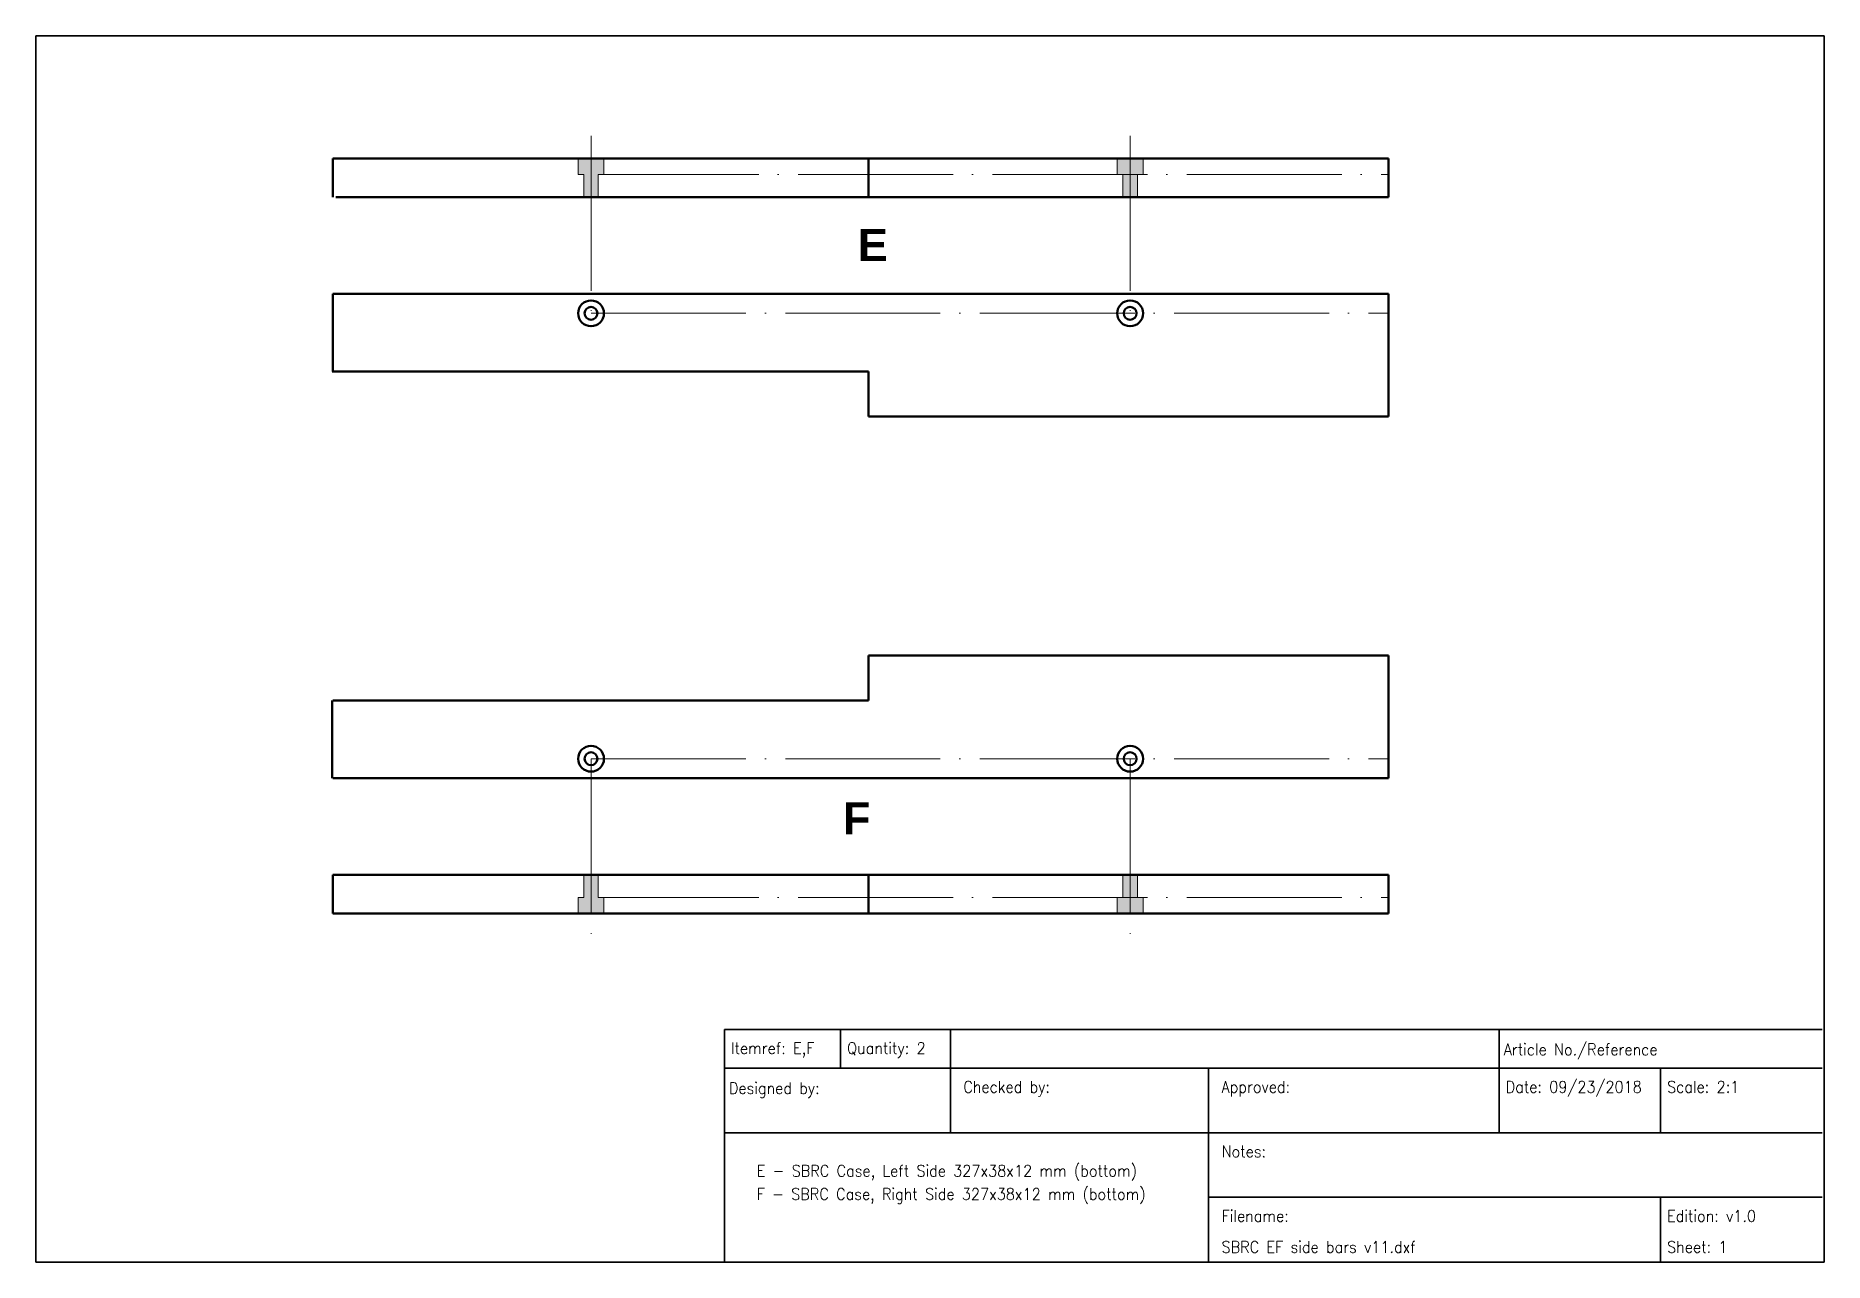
# Model space of a CAD drawing. Header units: millimetres. Extents: x 11 to 288, y 10 to 200.
import ezdxf

# ---------------------------------------------------------------- set-up
doc = ezdxf.new("R2010")
doc.units = ezdxf.units.MM
doc.linetypes.add('ACAD_ISO04W100', pattern=[30, 24, -3, 0, -3])
for name, color, linetype, lineweight, true_color in [('0 ... Background', 18, 'Continuous', 35, 0x000000), ('0 ... Construction', 18, 'ACAD_ISO04W100', 9, 0x000000), ('0 ... Numbering', 18, 'Continuous', 70, 0x000000), ('bore', 18, 'Continuous', 13, 0x000000), ('Box Hatch', 9, 'Continuous', 25, 0xc0c0c0), ('Frame', 18, 'Continuous', 50, 0x000000)]:
    doc.layers.add(name, color=color, linetype=linetype, lineweight=lineweight, true_color=true_color)
doc.styles.add('textstyle11', font='Standard')
doc.styles.add('textstyle12', font='Standard')
doc.styles.add('textstyle14', font='Standard')
doc.styles.add('textstyle15', font='Standard')
doc.styles.add('textstyle16', font='Standard')
doc.styles.add('textstyle17', font='Standard')
doc.styles.add('textstyle18', font='Standard')
doc.styles.add('textstyle19', font='')
doc.styles.add('textstyle20', font='')
doc.styles.add('textstyle21', font='Standard')
doc.styles.add('textstyle22', font='Standard')
doc.styles.add('textstyle23', font='Standard')
doc.styles.add('textstyle25', font='Standard')
doc.styles.add('textstyle26', font='Standard')
doc.styles.get('textstyle19').set_extended_font_data('Arial', bold=True)
doc.styles.get('textstyle20').set_extended_font_data('Arial', bold=True)

msp = doc.modelspace()

# ---------------------------------------------------------------- hatches: boundary and pattern name
at = {"layer": 'Box Hatch'}
for points in [[(95.38, 175), (97.62, 175), (97.62, 178.5), (98.5, 178.5), (98.5, 181), (94.5, 181), (94.5, 178.5), (95.38, 178.5)], [(178.88, 175), (181.12, 175), (181.12, 178.5), (182, 178.5), (182, 181), (178, 181), (178, 178.5), (178.88, 178.5)], [(94.5, 64), (98.5, 64), (98.5, 66.5), (97.62, 66.5), (97.62, 70), (95.38, 70), (95.38, 66.5), (94.5, 66.5)], [(178, 64), (182, 64), (182, 66.5), (181.12, 66.5), (181.12, 70), (178.88, 70), (178.88, 66.5), (178, 66.5)]]:
    msp.add_hatch(color=256, dxfattribs=at).paths.add_polyline_path(points, flags=0)

# ---------------------------------------------------------------- linework, layer by layer
at = {"layer": '0 ... Background', "linetype": 'Continuous'}
for p, q in [((287.5, 200), (10.5, 200)), ((10.5, 200), (10.5, 10)), ((287.5, 10), (287.5, 200)), ((117.16, 46.06), (287.16, 46.06)), ((117.16, 40.06), (117.16, 46.06)), ((135.16, 40.06), (135.16, 46.06)), ((152.16, 40.06), (152.16, 46.06)), ((237.16, 40.06), (237.16, 46.06)), ((117.16, 40.06), (287.16, 40.06)), ((117.16, 10.06), (117.16, 40.06)), ((152.16, 30.06), (152.16, 40.06)), ((192.16, 30.06), (192.16, 40.06)), ((237.16, 30.06), (237.16, 40.06)), ((262.16, 30.06), (262.16, 40.06)), ((117.16, 30.06), (287.16, 30.06)), ((192.16, 10.06), (192.16, 30.06)), ((192.16, 20.06), (287.16, 20.06)), ((262.16, 10.06), (262.16, 20.06)), ((192.16, 10.06), (192.16, 15.06)), ((10.5, 10), (287.5, 10))]:
    msp.add_line(p, q, dxfattribs=at)
at = {"layer": '0 ... Construction'}
for p, q in [((96.5, 184.5), (96.5, 157)), ((180, 184.5), (180, 157)), ((98.5, 178.5), (220, 178.5)), ((96.5, 157), (220, 157)), ((96.5, 88), (96.5, 60.5)), ((96.5, 88), (220, 88)), ((180, 88), (180, 60.5)), ((98.5, 66.5), (220, 66.5))]:
    msp.add_line(p, q, dxfattribs=at)
at = {"layer": 'bore'}
for p, q in [((94.5, 181), (94.5, 178.5)), ((98.5, 181), (98.5, 178.5)), ((178, 181), (178, 178.5)), ((182, 181), (182, 178.5)), ((94.5, 178.5), (95.38, 178.5)), ((95.38, 175), (95.38, 178.5)), ((97.62, 175), (97.62, 178.5)), ((97.62, 178.5), (98.5, 178.5)), ((178, 178.5), (178.88, 178.5)), ((178.88, 175), (178.88, 178.5)), ((181.12, 175), (181.12, 178.5)), ((181.12, 178.5), (182, 178.5)), ((95.38, 66.5), (95.38, 70)), ((97.62, 66.5), (97.62, 70)), ((178.88, 66.5), (178.88, 70)), ((181.12, 66.5), (181.12, 70)), ((94.5, 66.5), (94.5, 64)), ((94.5, 66.5), (95.38, 66.5)), ((97.62, 66.5), (98.5, 66.5)), ((98.5, 66.5), (98.5, 64)), ((178, 66.5), (178, 64)), ((178, 66.5), (178.88, 66.5)), ((181.12, 66.5), (182, 66.5)), ((182, 66.5), (182, 64))]:
    msp.add_line(p, q, dxfattribs=at)
at = {"layer": 'Frame'}
for p, q in [((56.5, 175), (56.5, 181)), ((56.5, 181), (94.5, 181)), ((94.5, 181), (98.5, 181)), ((98.5, 181), (178, 181)), ((139.5, 175), (139.5, 181)), ((178, 181), (182, 181)), ((182, 181), (220, 181)), ((220, 175), (220, 181)), ((57, 175), (95.38, 175)), ((95.38, 175), (97.62, 175)), ((97.62, 175), (178.88, 175)), ((178.88, 175), (181.12, 175)), ((181.12, 175), (220, 175)), ((56.5, 160), (56.5, 148)), ((220, 160), (56.5, 160)), ((220, 160), (220, 141)), ((56.4, 148), (139.5, 148)), ((139.5, 148), (139.5, 141)), ((139.5, 141), (220, 141)), ((139.5, 97), (139.5, 104)), ((139.5, 104), (220, 104)), ((220, 85), (220, 104)), ((56.4, 85), (56.4, 97)), ((56.5, 97), (139.5, 97)), ((220, 85), (56.5, 85)), ((56.5, 64), (56.5, 70)), ((56.5, 70), (95.38, 70)), ((95.38, 70), (97.62, 70)), ((178.88, 70), (97.62, 70)), ((139.5, 64), (139.5, 70)), ((178.88, 70), (181.12, 70)), ((181.12, 70), (220, 70)), ((220, 64), (220, 70)), ((56.5, 64), (94.5, 64)), ((94.5, 64), (98.5, 64)), ((178, 64), (98.5, 64)), ((178, 64), (182, 64)), ((182, 64), (220, 64))]:
    msp.add_line(p, q, dxfattribs=at)
for centre, radius in [((96.5, 157), 2), ((96.5, 157), 1), ((180, 157), 2), ((180, 157), 1), ((96.5, 88), 2), ((96.5, 88), 1), ((180, 88), 2), ((180, 88), 1)]:
    msp.add_circle(centre, radius, dxfattribs=at)

# ---------------------------------------------------------------- texts
at = {"layer": '0 ... Background', "linetype": 'Continuous', "lineweight": 25, "char_height": 1.8, "width": 100, "attachment_point": 1}
for s, insert, style in [('Itemref: E,F', (118.16, 44.06), 'textstyle11'), ('Quantity: 2', (136.16, 44.06), 'textstyle12'), ('Article No./Reference', (237.85, 43.87), 'textstyle14'), ('Designed by:', (117.85, 37.87), 'textstyle15'), ('Checked by:', (154.16, 38.06), 'textstyle16'), ('Approved:\\P\\P', (194.16, 38.06), 'textstyle17'), ('Date: 09/23/2018', (238.16, 38.06), 'textstyle21'), ('Scale: 2:1', (263.16, 38.06), 'textstyle22')]:
    msp.add_mtext(s, dxfattribs=dict(at, insert=insert, style=style))
at = {"layer": '0 ... Background', "linetype": 'Continuous', "lineweight": 25, "char_height": 1.8, "attachment_point": 1, "line_spacing_factor": 0.8}
for s, insert, width, style in [('Notes:', (194.16, 28.06), 200, 'textstyle25'), ('Filename:\\P\\PSBRC EF side bars v11.dxf', (194.16, 18.06), 100, 'textstyle18'), ('Edition: v1.0\\P\\PSheet: 1', (263.16, 18.06), 100, 'textstyle23')]:
    msp.add_mtext(s, dxfattribs=dict(at, insert=insert, width=width, style=style))
at = {"layer": '0 ... Background', "lineweight": 25, "insert": (122.16, 25.06), "char_height": 1.8, "attachment_point": 1, "line_spacing_factor": 1.2, "style": 'textstyle26'}
msp.add_mtext('E - SBRC Case, Left Side 327x38x12 mm (bottom)\\PF - SBRC Case, Right Side 327x38x12 mm (bottom)\\P', dxfattribs=at)
at = {"layer": '0 ... Numbering', "char_height": 5, "attachment_point": 1}
for s, insert, style in [('E', (137.82, 170.09), 'textstyle19'), ('F', (135.5, 81.27), 'textstyle20')]:
    msp.add_mtext(s, dxfattribs=dict(at, insert=insert, style=style))

doc.saveas('drawing.dxf')
